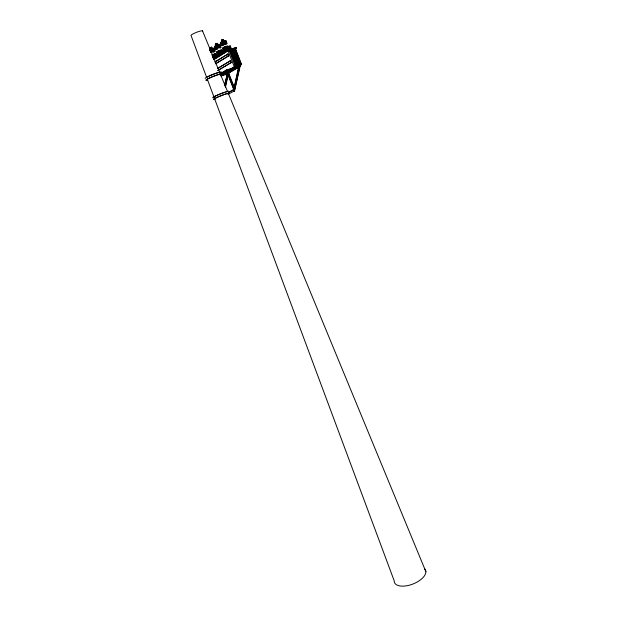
<?xml version="1.0" encoding="UTF-8"?>
<svg xmlns="http://www.w3.org/2000/svg" width="617" height="617" viewBox="0 0 617 617"><rect width="100%" height="100%" fill="white"/><g stroke="black" fill="none" stroke-linecap="round" stroke-linejoin="round"><path stroke-width="0.93" d="M234.259 86.92L238.509 67.538M234.383 91.293L226.146 70.153L240.26 65.672L234.383 91.293L239.388 68.402M224.573 85.107L227.272 74.086L224.665 85.848M225.537 85.524L227.789 75.367M225.444 87.113L228.336 74.063M233.519 69.605L228.699 72.42L228.537 73.13L240.183 66.451L239.951 65.849L239.789 66.574L240.183 66.451M210.227 49.707L212.472 48.774L212.101 49.082M215.989 56.432L213.243 57.219M218.025 52.807L221.426 51.396L220.847 51.859M221.904 43.514L225.282 42.249M223.138 52.784L217.716 55.029L219.513 54.635M224.256 41.216L223.547 41.246M221.318 53.062C223.323 51.52 216.081 54.697 219.621 53.764M227.874 48.951L224.503 50.208L224.897 50.185M210.906 47.432L210.05 47.679L210.621 47.555M210.752 49.468L211.33 49.159M209.433 47.91L211.631 47.069L209.965 47.856M222.143 39.773L223.007 39.527L222.436 39.65M217.616 45.342L217.13 45.388M222.86 39.735C224.765 38.431 219.151 40.953 222.297 39.982M219.104 54.905L218.673 55.175M229.061 50.162L227.935 47.254L229.771 46.09L230.264 45.943L231.39 48.859M230.264 45.943L227.935 47.254M213.883 58.654L227.526 50.093L236.203 47.524L236.434 48.134L234.815 49.136M213.505 59.147L227.835 50.17L234.915 48.064L241.316 64.654L226.748 73.176M214.122 59.247L227.766 50.71L236.434 48.134M213.737 59.741L228.066 50.779L235.146 48.674M229.632 51.504L231.306 50.802L236.751 64.885L236.126 65.255L235.077 65.579L229.632 51.504L232.794 50.355L238.231 64.423L237.607 64.793L236.558 65.117L231.12 51.057M234.583 48.527L236.203 47.524M222.398 41.725L222.267 42.041M232.177 50.741L232.794 50.355M234.283 49.915L232.617 50.617L234.283 49.915L239.712 63.967L239.088 64.338L238.039 64.662L232.956 51.489M214.778 62.016L228.028 53.964L228.737 55.792L215.965 63.651M215.264 61.87L228.028 53.964M234.098 50.17L235.771 49.476L241.185 63.512L240.561 63.875L239.519 64.199L234.098 50.17L235.771 49.476M209.718 49.776L212.641 48.566M216.706 47.44A2.969 0.401 -21.5 0 1 215.001 47.548A2.969 0.401 -21.5 0 1 218.526 45.92C220.423 44.455 214.708 46.591 216.066 46.761M224.295 41.347L224.881 40.861L222.837 41.424M209.957 50.378L213.266 49.136L212.711 49.599M235.355 50.139L235.177 50.093M224.526 41.956C226.593 40.336 219.228 43.576 222.806 42.673M210.189 50.972L213.104 49.761M215.472 63.798L228.737 55.792M210.652 52.16L213.96 50.926L213.405 51.388M218.981 47.054C220.894 45.758 215.156 47.771 216.536 47.964M213.173 50.795L213.729 50.332L210.914 51.265M225.236 43.784C227.203 42.465 221.403 44.493 222.768 44.709M219.212 47.656C221.218 46.082 213.96 49.283 217.516 48.357M226.416 46.83C228.383 45.519 222.59 47.548 223.948 47.756M214.562 54.358L215.125 53.903L212.31 54.836M215.233 54.211L216.12 53.486L211.639 54.982M215.464 54.805L216.359 54.08L213.143 54.998M226.886 48.041C228.961 46.46 221.603 49.684 225.166 48.758M212.518 56.918L215.819 55.684L215.264 56.132M215.032 55.545L215.588 55.09L212.78 56.031M221.518 51.72C224.58 49.684 215.449 52.908 217.631 53.178M217.331 68.549L230.627 60.659L231.336 62.487L217.708 70.654M217.816 68.394L230.627 60.659M215.695 55.399L216.59 54.674L213.382 55.592M221.75 52.322C224.958 49.854 213.397 54.928 219.043 53.44M215.927 55.993L216.822 55.268L212.341 56.772M212.981 58.114L216.282 56.872L214.932 57.682M221.981 52.915C225.043 50.895 215.927 54.119 218.102 54.373M216.158 56.579L217.053 55.862L213.844 56.779M217.184 56.702L215.125 57.751M218.025 70.33L231.336 62.487M221.395 72.96L226.454 69.968L234.691 91.123M221.68 73.091L226.57 70.207L226.801 70.816L220.284 74.657M220.84 74.025L226.385 70.754M235.077 65.579L236.751 64.885M236.558 65.117L238.231 64.423M220.647 74.873L228.676 70.145M231.082 68.734L234.29 66.844L241.316 64.654M238.039 64.662L239.712 63.967M239.519 64.199L241.185 63.512M237.537 67.261L240.26 65.672M232.833 68.256L238.193 66.582L238.424 67.184L228.521 72.96L220.562 75.459M228.969 92.087L233.889 89.396L234.313 90.954L228.568 94.077M228.953 92.403L233.882 89.712M223.562 40.938C226.277 39.087 218.279 42.673 222.752 41.277M223.362 50.98L224.326 50.571M223.686 50.841L223.138 51.219L223.539 51.172M217.755 54.574L217.223 54.952L218.025 54.759M217.924 55.175L217.454 55.538L219.089 55.098M218.595 55.098L218.958 54.867L217.901 55.36M218.757 55.391L219.004 54.882L218.302 55.09M218.827 55.684L219.189 55.461L218.133 55.954M218.125 56.502L218.734 56.216M222.945 41.47L221.434 42.295L222.567 42.064M216.929 45.38L216.012 45.951L216.768 45.797M224.179 43.552C228.645 41.331 219.529 44.586 223.277 43.892M225.83 47.81C230.288 45.612 221.195 48.866 224.927 48.149M219.575 51.034C223.47 49.321 216.791 51.064 217.94 51.573M219.806 51.627C224.187 49.468 215.186 52.7 218.919 51.967M212.549 55.43L215.356 54.497L213.999 55.314M226.3 49.028C230.758 46.83 221.665 50.093 225.406 49.368M220.277 52.831C224.657 50.671 215.665 53.91 219.382 53.162M226.771 50.239C231.228 48.049 222.143 51.311 225.876 50.579M226.184 51.481L226.732 51.234M220.739 54.034C225.12 51.874 216.135 55.114 219.853 54.365M220.138 55.268L220.678 55.021M214.315 58.916L214.847 58.677M216.343 43.522L215.21 44.131L216.405 43.776M216.297 43.9L216.86 43.66M223.177 40.946L222.313 41.2L223.477 40.753M222.853 41.609L223.647 41.339M223.585 50.933L224.418 50.617M218.387 55.306L217.539 55.754L217.932 55.707M218.349 56.456L218.765 56.278M216.814 46.56L217.701 46.221M211.029 50.301L211.916 49.969M214.076 57.381L217.284 56.456M224.503 50.833L223.223 51.435L223.616 51.388M224.65 51.219L223.377 51.813L223.77 51.774M218.565 54.574L217.307 55.16L218.109 54.975M220.593 75.629L227.658 73.408M220.932 76.084L227.272 74.086M220.331 74.873L227.411 72.652M221.426 74.703L227.789 72.706M221.133 74.881L227.488 72.883M227.465 69.929L230.149 69.096M227.696 70.531L238.424 67.184M213.582 56.826L212.456 57.072M217.523 45.157L218.017 45.018M218.927 45.997L215.911 47.393L217.045 47.162M218.457 44.794L215.441 46.182L215.834 46.159M216.914 43.529L217.439 43.283L216.12 43.869M225.028 51.365L223.555 52.052M223.809 52.291L225.128 51.735M223.578 51.697L225.128 51.388M202.499 30.85L227.526 91.439M228.259 93.221L425.884 571.674M228.699 72.42L228.922 73.007M227.843 71.865L230.257 78.081M230.951 79.855L233.712 86.951M233.234 50.232L238.663 64.291M231.745 50.671L237.183 64.754M229.771 46.09L231.182 49.738M230.249 51.118L235.702 65.209M228.691 47.864A1.311 0.702 73.5 0 0 229.833 49.584A1.311 0.702 73.5 0 0 229.863 47.532A1.311 0.702 73.5 0 0 228.691 47.864L229.555 50.016M227.835 50.17L234.29 66.844M227.526 50.093L227.766 50.71M227.534 54.111L228.244 55.939M230.133 60.813L230.835 62.641M234.722 49.784L240.144 63.836M206.587 77.225L191.116 35.709A6.301 0.995 -21.4 0 1 196.854 32.184A6.301 0.995 -21.4 0 1 202.445 31.421M207.258 79.03L394.209 580.836A16.721 8.152 -21.5 0 0 413.336 583.867A16.721 8.152 -21.5 0 0 424.388 568.604M207.243 80.218A8.738 0.925 -21.4 0 1 208.361 78.513A8.738 0.925 -21.4 0 1 218.842 74.379A8.738 0.925 -21.4 0 1 221.248 74.703M207.628 79.955A7.851 0.833 -21.4 0 1 209.34 78.166A7.851 0.833 -21.4 0 1 218.773 74.534A7.851 0.833 -21.4 0 1 220.254 75.097M205.153 78.459A8.738 0.949 -21.4 0 1 212.765 74.433A8.738 0.949 -21.4 0 1 221.41 72.05M206.95 77.233A7.859 0.848 -21.4 0 1 215.264 73.608A7.859 0.848 -21.4 0 1 220.601 72.444M214.06 97.525A8.707 0.74 -21.4 0 1 218.31 94.679A8.707 0.74 -21.4 0 1 228.922 91.285M214.77 99.314A8.7 0.725 -21.4 0 1 215.973 97.848A8.7 0.725 -21.4 0 1 226.416 93.738A8.7 0.725 -21.4 0 1 228.722 93.823M214.562 96.53A7.82 0.671 -21.4 0 1 216.49 95.573M217.284 95.211A7.82 0.671 -21.4 0 1 224.627 92.38M225.645 92.056A7.82 0.671 -21.4 0 1 227.233 91.632M215.163 99.067A7.82 0.648 -21.4 0 1 216.945 97.494A7.82 0.648 -21.4 0 1 226.339 93.861A7.82 0.648 -21.4 0 1 227.727 94.216M221.033 42.689A3 0.416 -21.6 0 1 221.341 41.933A3 0.416 -21.6 0 1 225.29 40.46A3 0.416 -21.6 0 1 224.966 41.216M221.272 43.298A3 0.416 -21.6 0 1 221.58 42.55A3 0.416 -21.6 0 1 225.521 41.069A3 0.416 -21.6 0 1 225.205 41.825M224.102 50.594A3 0.386 -21.6 0 1 224.426 49.877A3 0.386 -21.6 0 1 228.359 48.404A3 0.386 -21.6 0 1 228.028 49.121M225.521 50.856A3 0.386 -21.6 0 1 224.318 50.671A3 0.386 -21.6 0 1 228.876 48.959A3 0.386 -21.6 0 1 226.956 50.324M225.051 49.645A3 0.393 -21.6 0 1 223.57 49.622A3 0.393 -21.6 0 1 227.781 47.871A3 0.393 -21.6 0 1 227.789 48.512M223.632 49.375A3 0.393 -21.6 0 1 223.948 48.658A3 0.393 -21.6 0 1 227.889 47.185A3 0.393 -21.6 0 1 227.557 47.902M223.161 48.165A3 0.393 -21.6 0 1 223.477 47.44A3 0.393 -21.6 0 1 227.418 45.959A3 0.393 -21.6 0 1 227.087 46.691M224.58 48.434A3 0.393 -21.6 0 1 223.092 48.404A3 0.393 -21.6 0 1 227.311 46.653A3 0.393 -21.6 0 1 227.318 47.301M221.503 43.907A3 0.409 -21.6 0 1 221.812 43.159A3 0.409 -21.6 0 1 225.76 41.686A3 0.409 -21.6 0 1 225.436 42.434M222.93 44.185A3 0.409 -21.6 0 1 221.711 43.954A3 0.409 -21.6 0 1 226.277 42.249A3 0.409 -21.6 0 1 224.372 43.645M223.4 45.396A3 0.409 -21.6 0 1 222.182 45.18A3 0.409 -21.6 0 1 226.748 43.468A3 0.409 -21.6 0 1 224.843 44.856M223.169 44.786A3 0.409 -21.6 0 1 221.95 44.571A3 0.409 -21.6 0 1 226.516 42.858A3 0.409 -21.6 0 1 224.603 44.254M216.243 46.236A2.969 0.409 -21.5 0 1 214.731 46.198A2.969 0.409 -21.5 0 1 218.896 44.463A2.969 0.409 -21.5 0 1 218.95 45.11M216.474 46.838A2.969 0.409 -21.5 0 1 214.963 46.799A2.969 0.409 -21.5 0 1 219.128 45.072A2.969 0.409 -21.5 0 1 219.182 45.712M218.526 45.92A2.969 0.401 -21.5 0 1 220.223 45.82M216.945 48.041A2.969 0.401 -21.5 0 1 215.433 48.003A2.969 0.401 -21.5 0 1 219.598 46.275A2.969 0.401 -21.5 0 1 219.652 46.915M217.161 51.975A2.962 0.386 -21.5 0 1 217.454 51.28A2.962 0.386 -21.5 0 1 221.349 49.815A2.962 0.386 -21.5 0 1 221.048 50.517M217.4 52.576A2.962 0.386 -21.5 0 1 217.685 51.882A2.962 0.386 -21.5 0 1 221.58 50.417A2.962 0.386 -21.5 0 1 221.287 51.118M217.176 48.643A2.969 0.401 -21.5 0 1 215.672 48.612A2.969 0.401 -21.5 0 1 219.829 46.884A2.969 0.401 -21.5 0 1 219.883 47.517M217.408 49.244A2.969 0.393 -21.5 0 1 215.904 49.213A2.969 0.393 -21.5 0 1 220.068 47.486A2.969 0.393 -21.5 0 1 220.115 48.118M210.004 50.81A2.931 0.393 -21.4 0 1 213.335 49.491A2.931 0.393 -21.4 0 1 214.4 49.576M211.515 50.818A2.931 0.393 -21.4 0 1 214.5 49.9A2.931 0.393 -21.4 0 1 213.844 50.648M209.541 49.615A2.938 0.401 -21.4 0 1 212.865 48.296A2.938 0.401 -21.4 0 1 213.937 48.381M210.706 52.599A2.931 0.386 -21.4 0 1 214.963 51.088A2.931 0.386 -21.4 0 1 213.035 52.422M210.474 51.998A2.931 0.393 -21.4 0 1 214.338 50.555A2.931 0.393 -21.4 0 1 214.076 51.242M209.772 50.208A2.938 0.393 -21.4 0 1 213.636 48.766A2.938 0.393 -21.4 0 1 213.382 49.46M230.326 49.437A1.311 0.702 73.5 0 1 229.208 48.041A1.311 0.702 73.5 0 1 229.979 46.992M230.357 47.386A1.311 0.702 73.5 0 1 230.727 48.643M238.818 67.361L234.367 87.668L227.804 70.801L238.818 67.361M210.598 48.797L211.662 48.434L210.598 48.797M216.39 45.026L217.462 44.663L216.39 45.026M209.649 49.075L212.564 48.087L209.649 49.075M215.433 45.303L218.379 44.308L215.433 45.303M217.431 54.72L218.071 54.497L217.431 54.72"/></g></svg>
